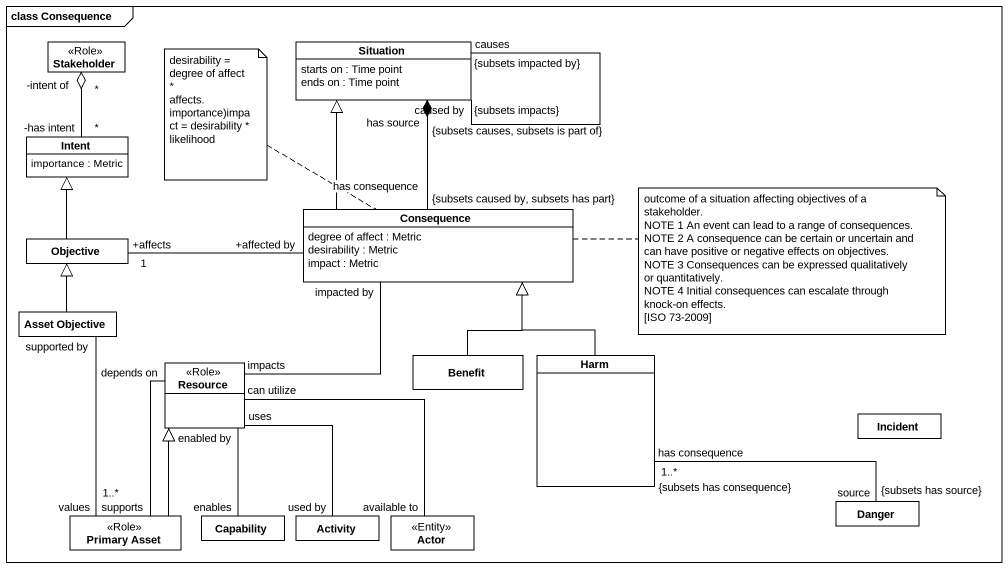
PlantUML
@startuml
mainframe class Consequence
hide circle
hide empty members
class Stakeholder <<Role>>
class Situation {
  starts on : Time point
  ends on : Time point
}
class Intent {
  importance : Metric
}
class Consequence {
  degree of affect : Metric
  desirability : Metric
  impact : Metric
}
class Objective
class "Asset Objective" as Asset_Objective
class Benefit
class Harm
class Resource <<Role>>
class Incident
class "Primary Asset" as Primary_Asset <<Role>>
class Capability
class Activity
class "Actor" as Actor_ <<Entity>>
class Danger
Stakeholder "-intent of\n*" o-- "-has intent\n*" Intent
Situation "caused by\n{subsets impacts}" -- "causes\n{subsets impacted by}" Situation
Situation "has source\n{subsets causes, subsets is part of}" *-- "has consequence\n{subsets caused by, subsets has part}" Consequence
Consequence -up-|> Situation
Consequence "+affected by" -left- "+affects\n1" Objective
Consequence "impacted by" -- "impacts" Resource
Objective -up-|> Intent
Asset_Objective -up-|> Objective
Asset_Objective "supported by" -- "values\n1..*" Primary_Asset
Benefit -up-|> Consequence
Harm -up-|> Consequence
Resource "depends on" -- "supports" Primary_Asset
Resource "enabled by" -- "enables" Capability
Resource "uses" -- "used by" Activity
Resource "can utilize" -- "available to" Actor_
Primary_Asset -up-|> Resource
Danger "source\n{subsets has source}" -left- "has consequence\n1..*\n{subsets has consequence}" Harm
note left of Consequence : desirability = degree of affect * affects.importance)impact = desirability * likelihood
note right of Consequence
  outcome of a situation affecting objectives of a stakeholder.
  NOTE 1 An event can lead to a range of consequences.
  NOTE 2 A consequence can be certain or uncertain and can have positive or negative effects on objectives.
  NOTE 3 Consequences can be expressed qualitatively or quantitatively.
  NOTE 4 Initial consequences can escalate through knock-on effects.
  [ISO 73-2009]
end note
@enduml
